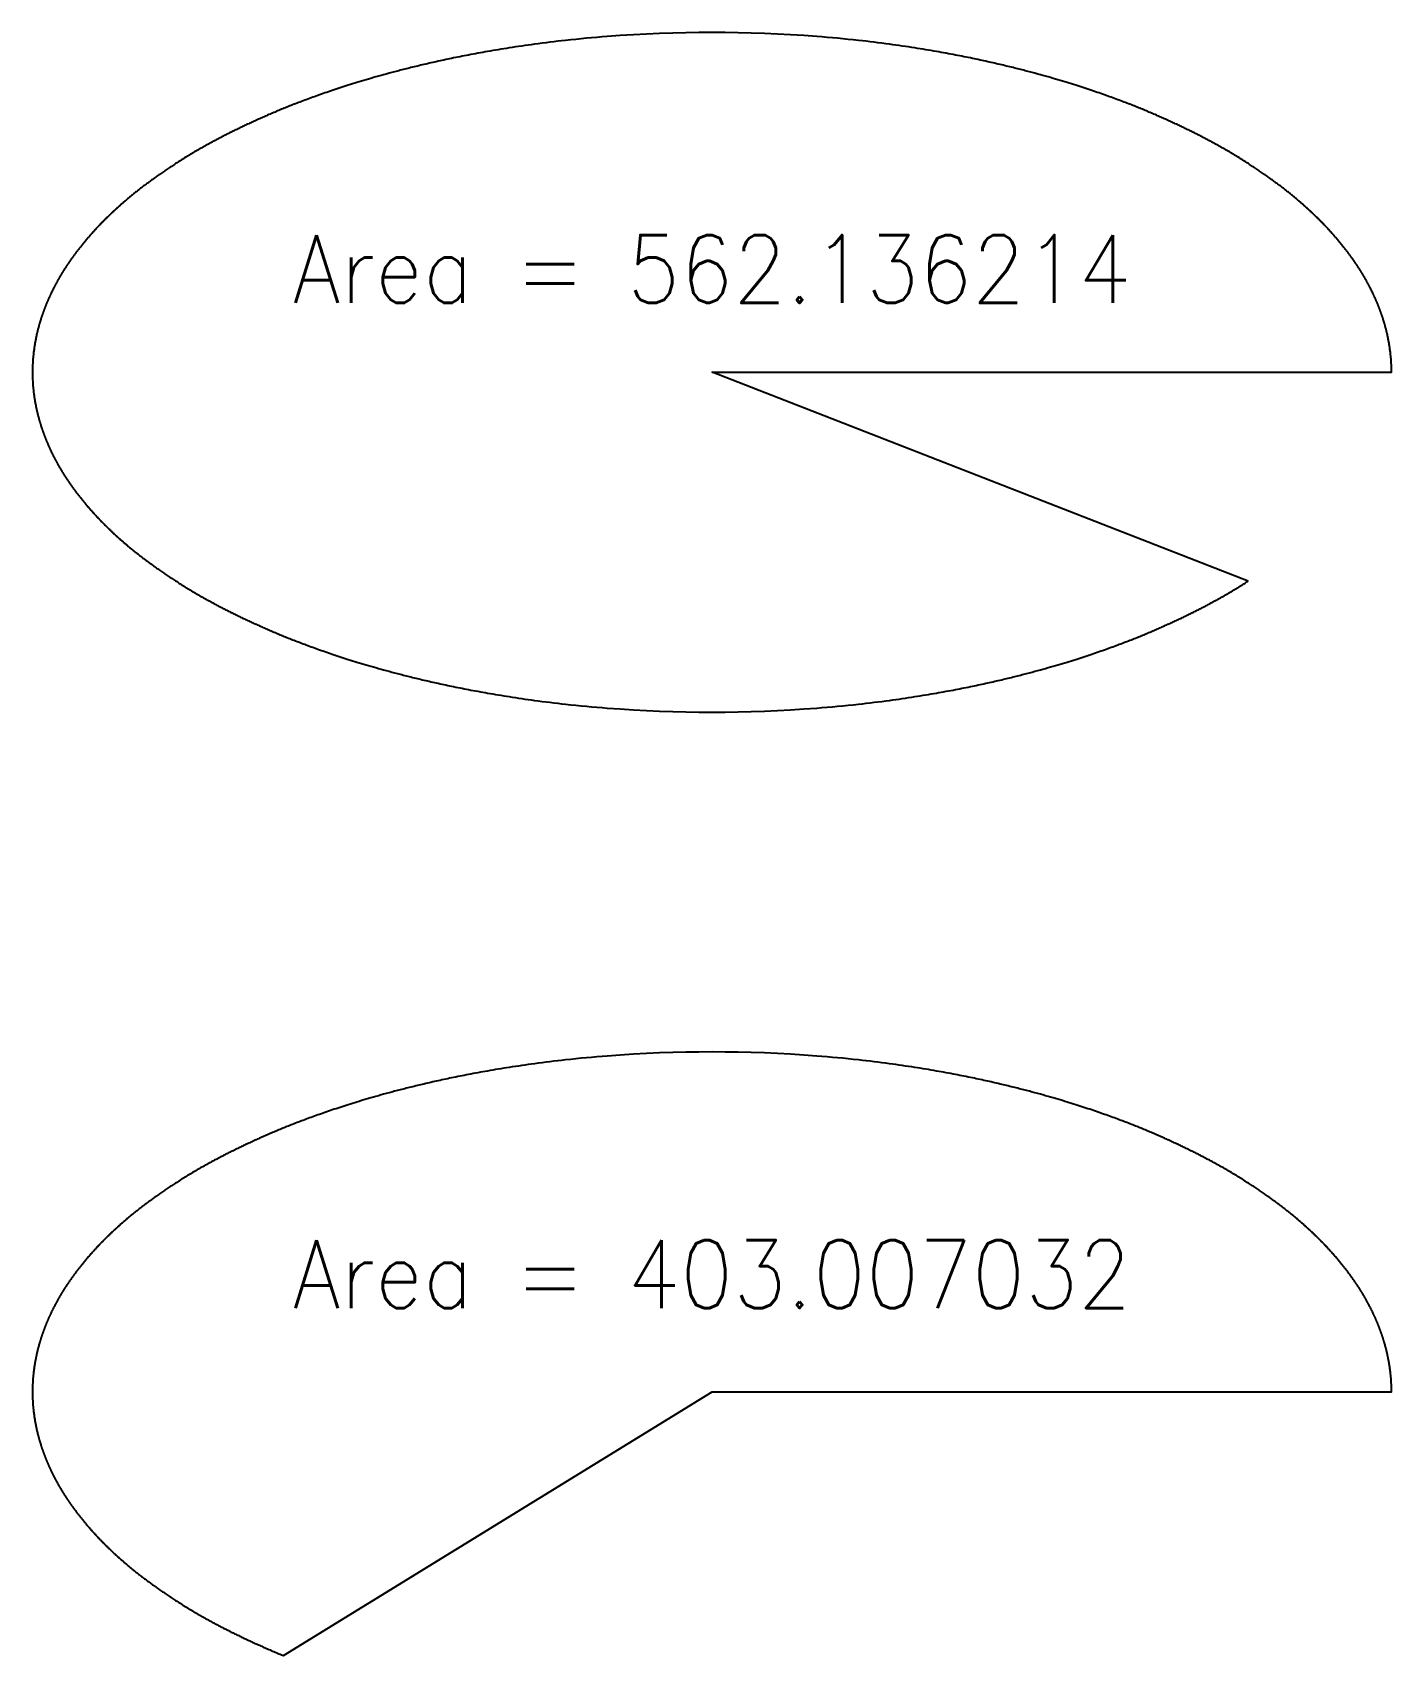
# Model space of a CAD drawing. Header units: millimetres. Extents: x 8 to 230, y -70 to 131.
# Drawn here: x 70 to 110, y 82.24 to 130 of the extents above; entities that cross this region are included whole.
import ezdxf

# ---------------------------------------------------------------- set-up
doc = ezdxf.new("R2010")
doc.units = ezdxf.units.MM
doc.layers.get('0').update_dxf_attribs({"lineweight": 25})
doc.layers.add('measurements', color=30, linetype='Continuous', lineweight=0, true_color=0xff7f00)
doc.styles.add('textstyle18', font='')
doc.styles.add('textstyle19', font='')
doc.styles.get('textstyle18').set_extended_font_data('standard')
doc.styles.get('textstyle19').set_extended_font_data('standard')

msp = doc.modelspace()

# ---------------------------------------------------------------- linework, layer by layer
at = {"flags": 128}
for points in [[(105.778, 113.854), (90, 120), (110, 120, 0.0138), (109.992, 120.276, 0.005742), (109.985, 120.391, 0.004414), (109.977, 120.479, 0.00373), (109.969, 120.554, 0.003294), (109.961, 120.621, 0.002985), (109.954, 120.681, 0.002752), (109.946, 120.737, 0.002568), (109.938, 120.789, 0.002418), (109.93, 120.838, 0.002292), (109.922, 120.884, 0.002186), (109.914, 120.929, 0.002094), (109.905, 120.971, 0.002013), (109.897, 121.013, 0.001942), (109.889, 121.052, 0.001878), (109.881, 121.091, 0.001821), (109.872, 121.128, 0.00177), (109.864, 121.165, 0.001723), (109.855, 121.201, 0.00168), (109.847, 121.235, 0.00164), (109.838, 121.269, 0.001604), (109.83, 121.303, 0.00157), (109.821, 121.335, 0.001539), (109.812, 121.367, 0.00151), (109.803, 121.399, 0.001483), (109.794, 121.43, 0.001457), (109.785, 121.461, 0.001433), (109.776, 121.491, 0.001411), (109.767, 121.521, 0.001389), (109.758, 121.55, 0.001369), (109.749, 121.579, 0.00135), (109.74, 121.608, 0.001332), (109.731, 121.636, 0.001315), (109.721, 121.664, 0.001299), (109.712, 121.692, 0.001284), (109.702, 121.719, 0.001269), (109.693, 121.746, 0.001255), (109.683, 121.773, 0.001242), (109.673, 121.8, 0.001229), (109.664, 121.826, 0.001216), (109.654, 121.853, 0.001205), (109.644, 121.879, 0.001194), (109.634, 121.905, 0.001183), (109.624, 121.93, 0.001173), (109.614, 121.956, 0.001163), (109.603, 121.981, 0.001153), (109.593, 122.007, 0.001144), (109.583, 122.032, 0.001135), (109.572, 122.057, 0.001127), (109.562, 122.081, 0.001119), (109.551, 122.106, 0.001111), (109.541, 122.131, 0.001103), (109.53, 122.155, 0.001096), (109.519, 122.18, 0.001089), (109.508, 122.204, 0.001082), (109.497, 122.228, 0.001076), (109.486, 122.252, 0.001069), (109.475, 122.276, 0.001063), (109.464, 122.3, 0.001057), (109.452, 122.324, 0.001052), (109.441, 122.348, 0.001046), (109.43, 122.371, 0.001041), (109.418, 122.395, 0.001036), (109.406, 122.418, 0.001031), (109.395, 122.442, 0.001026), (109.383, 122.465, 0.001022), (109.371, 122.489, 0.001017), (109.359, 122.512, 0.001013), (109.346, 122.535, 0.001009), (109.334, 122.559, 0.001005), (109.322, 122.582, 0.001001), (109.309, 122.605, 0.000997), (109.297, 122.628, 0.000994), (109.284, 122.651, 0.00099), (109.271, 122.674, 0.000987), (109.259, 122.698, 0.000984), (109.246, 122.721, 0.000981), (109.233, 122.744, 0.000978), (109.219, 122.767, 0.000975), (109.206, 122.79, 0.000972), (109.193, 122.813, 0.000969), (109.179, 122.836, 0.000967), (109.165, 122.859, 0.000964), (109.152, 122.882, 0.000962), (109.138, 122.905, 0.00096), (109.124, 122.928, 0.000957), (109.11, 122.951, 0.000955), (109.095, 122.974, 0.000953), (109.081, 122.997, 0.000951), (109.066, 123.02, 0.000949), (109.052, 123.043, 0.000948), (109.037, 123.066, 0.000946), (109.022, 123.089, 0.000944), (109.007, 123.112, 0.000943), (108.992, 123.135, 0.000942), (108.977, 123.158, 0.00094), (108.961, 123.181, 0.000939), (108.945, 123.204, 0.000938), (108.93, 123.228, 0.000937), (108.914, 123.251, 0.000935), (108.898, 123.274, 0.000934), (108.881, 123.297, 0.000934), (108.865, 123.321, 0.000933), (108.849, 123.344, 0.000932), (108.832, 123.368, 0.000931), (108.815, 123.391, 0.000931), (108.798, 123.414, 0.00093), (108.781, 123.438, 0.00093), (108.763, 123.462, 0.000929), (108.746, 123.485, 0.000929), (108.728, 123.509, 0.000928), (108.71, 123.533, 0.000928), (108.692, 123.557, 0.000928), (108.674, 123.581, 0.000928), (108.656, 123.605, 0.000928), (108.637, 123.629, 0.000928), (108.618, 123.653, 0.000928), (108.599, 123.677, 0.000928), (108.58, 123.701, 0.000928), (108.56, 123.725, 0.000929), (108.541, 123.75, 0.000929), (108.521, 123.774, 0.000929), (108.501, 123.799, 0.00093), (108.481, 123.823, 0.00093), (108.46, 123.848, 0.000931), (108.439, 123.873, 0.000932), (108.418, 123.898, 0.000932), (108.397, 123.923, 0.000933), (108.376, 123.948, 0.000934), (108.354, 123.973, 0.000935), (108.332, 123.998, 0.000936), (108.31, 124.023, 0.000937), (108.287, 124.049, 0.000938), (108.265, 124.074, 0.000939), (108.242, 124.1, 0.00094), (108.218, 124.126, 0.000942), (108.195, 124.152, 0.000943), (108.171, 124.178, 0.000945), (108.147, 124.204, 0.000946), (108.123, 124.23, 0.000948), (108.098, 124.256, 0.000949), (108.073, 124.283, 0.000951), (108.048, 124.309, 0.000953), (108.022, 124.336, 0.000955), (107.996, 124.363, 0.000957), (107.97, 124.39, 0.000959), (107.943, 124.417, 0.000961), (107.916, 124.444, 0.000963), (107.889, 124.472, 0.000965), (107.861, 124.499, 0.000968), (107.833, 124.527, 0.00097), (107.805, 124.555, 0.000972), (107.776, 124.583, 0.000975), (107.747, 124.611, 0.000978), (107.717, 124.64, 0.00098), (107.687, 124.668, 0.000983), (107.657, 124.697, 0.000986), (107.626, 124.726, 0.000989), (107.595, 124.755, 0.000992), (107.563, 124.784, 0.000995), (107.531, 124.813, 0.000999), (107.498, 124.843, 0.001002), (107.465, 124.873, 0.001005), (107.431, 124.903, 0.001009), (107.397, 124.933, 0.001013), (107.362, 124.963, 0.001017), (107.327, 124.994, 0.00102), (107.292, 125.025, 0.001024), (107.255, 125.056, 0.001029), (107.219, 125.087, 0.001033), (107.181, 125.119, 0.001037), (107.143, 125.151, 0.001042), (107.105, 125.183, 0.001046), (107.065, 125.215, 0.001051), (107.025, 125.247, 0.001056), (106.985, 125.28, 0.001061), (106.944, 125.313, 0.001066), (106.902, 125.346, 0.001071), (106.859, 125.38, 0.001077), (106.816, 125.414, 0.001082), (106.772, 125.448, 0.001088), (106.727, 125.482, 0.001094), (106.681, 125.517, 0.0011), (106.635, 125.552, 0.001106), (106.587, 125.587, 0.001113), (106.539, 125.623, 0.001119), (106.49, 125.659, 0.001126), (106.44, 125.695, 0.001133), (106.389, 125.732, 0.00114), (106.337, 125.769, 0.001148), (106.284, 125.806, 0.001155), (106.23, 125.844, 0.001163), (106.175, 125.882, 0.001171), (106.118, 125.92, 0.001179), (106.061, 125.959, 0.001188), (106.002, 125.998, 0.001197), (105.943, 126.038, 0.001206), (105.882, 126.078, 0.001215), (105.819, 126.119, 0.001225), (105.755, 126.16, 0.001235), (105.69, 126.201, 0.001245), (105.624, 126.243, 0.001256), (105.555, 126.285, 0.001267), (105.486, 126.328, 0.001279), (105.414, 126.372, 0.00129), (105.341, 126.416, 0.001303), (105.266, 126.46, 0.001315), (105.19, 126.505, 0.001328), (105.111, 126.551, 0.001342), (105.031, 126.597, 0.001356), (104.948, 126.644, 0.001371), (104.863, 126.691, 0.001386), (104.776, 126.739, 0.001401), (104.687, 126.788, 0.001418), (104.595, 126.837, 0.001435), (104.501, 126.887, 0.001452), (104.403, 126.938, 0.001471), (104.304, 126.989, 0.00149), (104.201, 127.042, 0.00151), (104.095, 127.095, 0.001531), (103.985, 127.149, 0.001553), (103.873, 127.203, 0.001576), (103.757, 127.259, 0.0016), (103.636, 127.315, 0.001625), (103.512, 127.373, 0.001652), (103.384, 127.431, 0.00168), (103.251, 127.49, 0.001709), (103.114, 127.55, 0.00174), (102.971, 127.612, 0.001773), (102.823, 127.674, 0.001808), (102.669, 127.738, 0.001845), (102.509, 127.803, 0.001884), (102.343, 127.869, 0.001926), (102.169, 127.936, 0.00197), (101.988, 128.004, 0.002018), (101.799, 128.074, 0.002069), (101.601, 128.146, 0.002125), (101.394, 128.219, 0.002185), (101.176, 128.293, 0.00225), (100.947, 128.369, 0.002321), (100.706, 128.447, 0.002399), (100.451, 128.526, 0.002486), (100.18, 128.608, 0.002581), (99.894, 128.691, 0.002688), (99.588, 128.776, 0.002809), (99.261, 128.863, 0.002947), (98.909, 128.953, 0.003106), (98.53, 129.045, 0.003292), (98.118, 129.139, 0.003515), (97.666, 129.236, 0.003787), (97.167, 129.336, 0.004131), (96.608, 129.438, 0.004584), (95.971, 129.544, 0.00522), (95.226, 129.653, 0.006213), (94.313, 129.765, 0.008125), (93.083, 129.88, 0.038771), (86.917, 129.88, 0.008125), (85.687, 129.765, 0.006213), (84.774, 129.653, 0.00522), (84.029, 129.544, 0.004584), (83.392, 129.438, 0.004131), (82.833, 129.336, 0.003787), (82.334, 129.236, 0.003515), (81.882, 129.139, 0.003292), (81.47, 129.045, 0.003106), (81.091, 128.953, 0.002947), (80.739, 128.863, 0.002809), (80.412, 128.776, 0.002688), (80.106, 128.691, 0.002581), (79.82, 128.608, 0.002486), (79.549, 128.526, 0.002399), (79.294, 128.447, 0.002321), (79.053, 128.369, 0.00225), (78.824, 128.293, 0.002185), (78.606, 128.219, 0.002125), (78.399, 128.146, 0.002069), (78.201, 128.074, 0.002018), (78.012, 128.004, 0.00197), (77.831, 127.936, 0.001926), (77.657, 127.869, 0.001884), (77.491, 127.803, 0.001845), (77.331, 127.738, 0.001808), (77.177, 127.674, 0.001773), (77.029, 127.612, 0.00174), (76.886, 127.55, 0.001709), (76.749, 127.49, 0.00168), (76.616, 127.431, 0.001652), (76.488, 127.373, 0.001625), (76.364, 127.315, 0.0016), (76.243, 127.259, 0.001576), (76.127, 127.203, 0.001553), (76.015, 127.149, 0.001531), (75.905, 127.095, 0.00151), (75.799, 127.042, 0.00149), (75.696, 126.989, 0.001471), (75.597, 126.938, 0.001452), (75.499, 126.887, 0.001435), (75.405, 126.837, 0.001418), (75.313, 126.788, 0.001401), (75.224, 126.739, 0.001386), (75.137, 126.691, 0.001371), (75.052, 126.644, 0.001356), (74.969, 126.597, 0.001342), (74.889, 126.551, 0.001328), (74.81, 126.505, 0.001315), (74.734, 126.46, 0.001303), (74.659, 126.416, 0.00129), (74.586, 126.372, 0.001279), (74.514, 126.328, 0.001267), (74.445, 126.285, 0.001256), (74.376, 126.243, 0.001245), (74.31, 126.201, 0.001235), (74.245, 126.16, 0.001225), (74.181, 126.119, 0.001215), (74.118, 126.078, 0.001206), (74.057, 126.038, 0.001197), (73.998, 125.998, 0.001188), (73.939, 125.959, 0.001179), (73.882, 125.92, 0.001171), (73.825, 125.882, 0.001163), (73.77, 125.844, 0.001155), (73.716, 125.806, 0.001148), (73.663, 125.769, 0.00114), (73.611, 125.732, 0.001133), (73.56, 125.695, 0.001126), (73.51, 125.659, 0.001119), (73.461, 125.623, 0.001113), (73.413, 125.587, 0.001106), (73.365, 125.552, 0.0011), (73.319, 125.517, 0.001094), (73.273, 125.482, 0.001088), (73.228, 125.448, 0.001082), (73.184, 125.414, 0.001077), (73.141, 125.38, 0.001071), (73.098, 125.346, 0.001066), (73.056, 125.313, 0.001061), (73.015, 125.28, 0.001056), (72.975, 125.247, 0.001051), (72.935, 125.215, 0.001046), (72.895, 125.183, 0.001042), (72.857, 125.151, 0.001037), (72.819, 125.119, 0.001033), (72.781, 125.087, 0.001029), (72.745, 125.056, 0.001024), (72.708, 125.025, 0.00102), (72.673, 124.994, 0.001017), (72.638, 124.963, 0.001013), (72.603, 124.933, 0.001009), (72.569, 124.903, 0.001005), (72.535, 124.873, 0.001002), (72.502, 124.843, 0.000999), (72.469, 124.813, 0.000995), (72.437, 124.784, 0.000992), (72.405, 124.755, 0.000989), (72.374, 124.726, 0.000986), (72.343, 124.697, 0.000983), (72.313, 124.668, 0.00098), (72.283, 124.64, 0.000978), (72.253, 124.611, 0.000975), (72.224, 124.583, 0.000972), (72.195, 124.555, 0.00097), (72.167, 124.527, 0.000968), (72.139, 124.499, 0.000965), (72.111, 124.472, 0.000963), (72.084, 124.444, 0.000961), (72.057, 124.417, 0.000959), (72.03, 124.39, 0.000957), (72.004, 124.363, 0.000955), (71.978, 124.336, 0.000953), (71.952, 124.309, 0.000951), (71.927, 124.283, 0.000949), (71.902, 124.256, 0.000948), (71.877, 124.23, 0.000946), (71.853, 124.204, 0.000945), (71.829, 124.178, 0.000943), (71.805, 124.152, 0.000942), (71.782, 124.126, 0.00094), (71.758, 124.1, 0.000939), (71.735, 124.074, 0.000938), (71.713, 124.049, 0.000937), (71.69, 124.023, 0.000936), (71.668, 123.998, 0.000935), (71.646, 123.973, 0.000934), (71.624, 123.948, 0.000933), (71.603, 123.923, 0.000932), (71.582, 123.898, 0.000932), (71.561, 123.873, 0.000931), (71.54, 123.848, 0.00093), (71.519, 123.823, 0.00093), (71.499, 123.799, 0.000929), (71.479, 123.774, 0.000929), (71.459, 123.75, 0.000929), (71.44, 123.725, 0.000928), (71.42, 123.701, 0.000928), (71.401, 123.677, 0.000928), (71.382, 123.653, 0.000928), (71.363, 123.629, 0.000928), (71.344, 123.605, 0.000928), (71.326, 123.581, 0.000928), (71.308, 123.557, 0.000928), (71.29, 123.533, 0.000928), (71.272, 123.509, 0.000929), (71.254, 123.485, 0.000929), (71.237, 123.462, 0.00093), (71.219, 123.438, 0.00093), (71.202, 123.414, 0.000931), (71.185, 123.391, 0.000931), (71.168, 123.368, 0.000932), (71.151, 123.344, 0.000933), (71.135, 123.321, 0.000934), (71.119, 123.297, 0.000934), (71.102, 123.274, 0.000935), (71.086, 123.251, 0.000937), (71.07, 123.228, 0.000938), (71.055, 123.204, 0.000939), (71.039, 123.181, 0.00094), (71.023, 123.158, 0.000942), (71.008, 123.135, 0.000943), (70.993, 123.112, 0.000944), (70.978, 123.089, 0.000946), (70.963, 123.066, 0.000948), (70.948, 123.043, 0.000949), (70.934, 123.02, 0.000951), (70.919, 122.997, 0.000953), (70.905, 122.974, 0.000955), (70.89, 122.951, 0.000957), (70.876, 122.928, 0.00096), (70.862, 122.905, 0.000962), (70.848, 122.882, 0.000964), (70.835, 122.859, 0.000967), (70.821, 122.836, 0.000969), (70.807, 122.813, 0.000972), (70.794, 122.79, 0.000975), (70.781, 122.767, 0.000978), (70.767, 122.744, 0.000981), (70.754, 122.721, 0.000984), (70.741, 122.698, 0.000987), (70.729, 122.674, 0.00099), (70.716, 122.651, 0.000994), (70.703, 122.628, 0.000997), (70.691, 122.605, 0.001001), (70.678, 122.582, 0.001005), (70.666, 122.559, 0.001009), (70.654, 122.535, 0.001013), (70.641, 122.512, 0.001017), (70.629, 122.489, 0.001022), (70.617, 122.465, 0.001026), (70.605, 122.442, 0.001031), (70.594, 122.418, 0.001036), (70.582, 122.395, 0.001041), (70.57, 122.371, 0.001046), (70.559, 122.348, 0.001052), (70.548, 122.324, 0.001057), (70.536, 122.3, 0.001063), (70.525, 122.276, 0.001069), (70.514, 122.252, 0.001076), (70.503, 122.228, 0.001082), (70.492, 122.204, 0.001089), (70.481, 122.18, 0.001096), (70.47, 122.155, 0.001103), (70.459, 122.131, 0.001111), (70.449, 122.106, 0.001119), (70.438, 122.081, 0.001127), (70.428, 122.057, 0.001135), (70.417, 122.032, 0.001144), (70.407, 122.007, 0.001153), (70.397, 121.981, 0.001163), (70.386, 121.956, 0.001173), (70.376, 121.93, 0.001183), (70.366, 121.905, 0.001194), (70.356, 121.879, 0.001205), (70.346, 121.853, 0.001216), (70.336, 121.826, 0.001229), (70.327, 121.8, 0.001242), (70.317, 121.773, 0.001255), (70.307, 121.746, 0.001269), (70.298, 121.719, 0.001284), (70.288, 121.692, 0.001299), (70.279, 121.664, 0.001315), (70.269, 121.636, 0.001332), (70.26, 121.608, 0.00135), (70.251, 121.579, 0.001369), (70.242, 121.55, 0.001389), (70.233, 121.521, 0.001411), (70.224, 121.491, 0.001433), (70.215, 121.461, 0.001457), (70.206, 121.43, 0.001483), (70.197, 121.399, 0.00151), (70.188, 121.367, 0.001539), (70.179, 121.335, 0.00157), (70.17, 121.303, 0.001604), (70.162, 121.269, 0.00164), (70.153, 121.235, 0.00168), (70.145, 121.201, 0.001723), (70.136, 121.165, 0.00177), (70.128, 121.128, 0.001821), (70.119, 121.091, 0.001878), (70.111, 121.052, 0.001942), (70.103, 121.013, 0.002013), (70.095, 120.971, 0.002094), (70.086, 120.929, 0.002186), (70.078, 120.884, 0.002292), (70.07, 120.838, 0.002418), (70.062, 120.789, 0.002568), (70.054, 120.737, 0.002752), (70.046, 120.681, 0.002985), (70.039, 120.621, 0.003294), (70.031, 120.554, 0.00373), (70.023, 120.479, 0.004414), (70.015, 120.391, 0.005742), (70.008, 120.276, 0.027605), (70.008, 119.724, 0.005742), (70.015, 119.609, 0.004414), (70.023, 119.521, 0.00373), (70.031, 119.446, 0.003294), (70.039, 119.379, 0.002985), (70.046, 119.319, 0.002752), (70.054, 119.263, 0.002568), (70.062, 119.211, 0.002418), (70.07, 119.162, 0.002292), (70.078, 119.116, 0.002186), (70.086, 119.071, 0.002094), (70.095, 119.029, 0.002013), (70.103, 118.987, 0.001942), (70.111, 118.948, 0.001878), (70.119, 118.909, 0.001821), (70.128, 118.872, 0.00177), (70.136, 118.835, 0.001723), (70.145, 118.799, 0.00168), (70.153, 118.765, 0.00164), (70.162, 118.731, 0.001604), (70.17, 118.697, 0.00157), (70.179, 118.665, 0.001539), (70.188, 118.633, 0.00151), (70.197, 118.601, 0.001483), (70.206, 118.57, 0.001457), (70.215, 118.539, 0.001433), (70.224, 118.509, 0.001411), (70.233, 118.479, 0.001389), (70.242, 118.45, 0.001369), (70.251, 118.421, 0.00135), (70.26, 118.392, 0.001332), (70.269, 118.364, 0.001315), (70.279, 118.336, 0.001299), (70.288, 118.308, 0.001284), (70.298, 118.281, 0.001269), (70.307, 118.254, 0.001255), (70.317, 118.227, 0.001242), (70.327, 118.2, 0.001229), (70.336, 118.174, 0.001216), (70.346, 118.147, 0.001205), (70.356, 118.121, 0.001194), (70.366, 118.095, 0.001183), (70.376, 118.07, 0.001173), (70.386, 118.044, 0.001163), (70.397, 118.019, 0.001153), (70.407, 117.993, 0.001144), (70.417, 117.968, 0.001135), (70.428, 117.943, 0.001127), (70.438, 117.919, 0.001119), (70.449, 117.894, 0.001111), (70.459, 117.869, 0.001103), (70.47, 117.845, 0.001096), (70.481, 117.82, 0.001089), (70.492, 117.796, 0.001082), (70.503, 117.772, 0.001076), (70.514, 117.748, 0.001069), (70.525, 117.724, 0.001063), (70.536, 117.7, 0.001057), (70.548, 117.676, 0.001052), (70.559, 117.652, 0.001046), (70.57, 117.629, 0.001041), (70.582, 117.605, 0.001036), (70.594, 117.582, 0.001031), (70.605, 117.558, 0.001026), (70.617, 117.535, 0.001022), (70.629, 117.511, 0.001017), (70.641, 117.488, 0.001013), (70.654, 117.465, 0.001009), (70.666, 117.441, 0.001005), (70.678, 117.418, 0.001001), (70.691, 117.395, 0.000997), (70.703, 117.372, 0.000994), (70.716, 117.349, 0.00099), (70.729, 117.326, 0.000987), (70.741, 117.302, 0.000984), (70.754, 117.279, 0.000981), (70.767, 117.256, 0.000978), (70.781, 117.233, 0.000975), (70.794, 117.21, 0.000972), (70.807, 117.187, 0.000969), (70.821, 117.164, 0.000967), (70.835, 117.141, 0.000964), (70.848, 117.118, 0.000962), (70.862, 117.095, 0.00096), (70.876, 117.072, 0.000957), (70.89, 117.049, 0.000955), (70.905, 117.026, 0.000953), (70.919, 117.003, 0.000951), (70.934, 116.98, 0.000949), (70.948, 116.957, 0.000948), (70.963, 116.934, 0.000946), (70.978, 116.911, 0.000944), (70.993, 116.888, 0.000943), (71.008, 116.865, 0.000942), (71.023, 116.842, 0.00094), (71.039, 116.819, 0.000939), (71.055, 116.796, 0.000938), (71.07, 116.772, 0.000937), (71.086, 116.749, 0.000935), (71.102, 116.726, 0.000934), (71.119, 116.703, 0.000934), (71.135, 116.679, 0.000933), (71.151, 116.656, 0.000932), (71.168, 116.632, 0.000931), (71.185, 116.609, 0.000931), (71.202, 116.586, 0.00093), (71.219, 116.562, 0.00093), (71.237, 116.538, 0.000929), (71.254, 116.515, 0.000929), (71.272, 116.491, 0.000928), (71.29, 116.467, 0.000928), (71.308, 116.443, 0.000928), (71.326, 116.419, 0.000928), (71.344, 116.395, 0.000928), (71.363, 116.371, 0.000928), (71.382, 116.347, 0.000928), (71.401, 116.323, 0.000928), (71.42, 116.299, 0.000928), (71.44, 116.275, 0.000929), (71.459, 116.25, 0.000929), (71.479, 116.226, 0.000929), (71.499, 116.201, 0.00093), (71.519, 116.177, 0.00093), (71.54, 116.152, 0.000931), (71.561, 116.127, 0.000932), (71.582, 116.102, 0.000932), (71.603, 116.077, 0.000933), (71.624, 116.052, 0.000934), (71.646, 116.027, 0.000935), (71.668, 116.002, 0.000936), (71.69, 115.977, 0.000937), (71.713, 115.951, 0.000938), (71.735, 115.926, 0.000939), (71.758, 115.9, 0.00094), (71.782, 115.874, 0.000942), (71.805, 115.848, 0.000943), (71.829, 115.822, 0.000945), (71.853, 115.796, 0.000946), (71.877, 115.77, 0.000948), (71.902, 115.744, 0.000949), (71.927, 115.717, 0.000951), (71.952, 115.691, 0.000953), (71.978, 115.664, 0.000955), (72.004, 115.637, 0.000957), (72.03, 115.61, 0.000959), (72.057, 115.583, 0.000961), (72.084, 115.556, 0.000963), (72.111, 115.528, 0.000965), (72.139, 115.501, 0.000968), (72.167, 115.473, 0.00097), (72.195, 115.445, 0.000972), (72.224, 115.417, 0.000975), (72.253, 115.389, 0.000978), (72.283, 115.36, 0.00098), (72.313, 115.332, 0.000983), (72.343, 115.303, 0.000986), (72.374, 115.274, 0.000989), (72.405, 115.245, 0.000992), (72.437, 115.216, 0.000995), (72.469, 115.187, 0.000999), (72.502, 115.157, 0.001002), (72.535, 115.127, 0.001005), (72.569, 115.097, 0.001009), (72.603, 115.067, 0.001013), (72.638, 115.037, 0.001017), (72.673, 115.006, 0.00102), (72.708, 114.975, 0.001024), (72.745, 114.944, 0.001029), (72.781, 114.913, 0.001033), (72.819, 114.881, 0.001037), (72.857, 114.849, 0.001042), (72.895, 114.817, 0.001046), (72.935, 114.785, 0.001051), (72.975, 114.753, 0.001056), (73.015, 114.72, 0.001061), (73.056, 114.687, 0.001066), (73.098, 114.654, 0.001071), (73.141, 114.62, 0.001077), (73.184, 114.586, 0.001082), (73.228, 114.552, 0.001088), (73.273, 114.518, 0.001094), (73.319, 114.483, 0.0011), (73.365, 114.448, 0.001106), (73.413, 114.413, 0.001113), (73.461, 114.377, 0.001119), (73.51, 114.341, 0.001126), (73.56, 114.305, 0.001133), (73.611, 114.268, 0.00114), (73.663, 114.231, 0.001148), (73.716, 114.194, 0.001155), (73.77, 114.156, 0.001163), (73.825, 114.118, 0.001171), (73.882, 114.08, 0.001179), (73.939, 114.041, 0.001188), (73.998, 114.002, 0.001197), (74.057, 113.962, 0.001206), (74.118, 113.922, 0.001215), (74.181, 113.881, 0.001225), (74.245, 113.84, 0.001235), (74.31, 113.799, 0.001245), (74.376, 113.757, 0.001256), (74.445, 113.715, 0.001267), (74.514, 113.672, 0.001279), (74.586, 113.628, 0.00129), (74.659, 113.584, 0.001303), (74.734, 113.54, 0.001315), (74.81, 113.495, 0.001328), (74.889, 113.449, 0.001342), (74.969, 113.403, 0.001356), (75.052, 113.356, 0.001371), (75.137, 113.309, 0.001386), (75.224, 113.261, 0.001401), (75.313, 113.212, 0.001418), (75.405, 113.163, 0.001435), (75.499, 113.113, 0.001452), (75.597, 113.062, 0.001471), (75.696, 113.011, 0.00149), (75.799, 112.958, 0.00151), (75.905, 112.905, 0.001531), (76.015, 112.851, 0.001553), (76.127, 112.797, 0.001576), (76.243, 112.741, 0.0016), (76.364, 112.685, 0.001625), (76.488, 112.627, 0.001652), (76.616, 112.569, 0.00168), (76.749, 112.51, 0.001709), (76.886, 112.45, 0.00174), (77.029, 112.388, 0.001773), (77.177, 112.326, 0.001808), (77.331, 112.262, 0.001845), (77.491, 112.197, 0.001884), (77.657, 112.131, 0.001926), (77.831, 112.064, 0.00197), (78.012, 111.996, 0.002018), (78.201, 111.926, 0.002069), (78.399, 111.854, 0.002125), (78.606, 111.781, 0.002185), (78.824, 111.707, 0.00225), (79.053, 111.631, 0.002321), (79.294, 111.553, 0.002399), (79.549, 111.474, 0.002486), (79.82, 111.392, 0.002581), (80.106, 111.309, 0.002688), (80.412, 111.224, 0.002809), (80.739, 111.137, 0.002947), (81.091, 111.047, 0.003106), (81.47, 110.955, 0.003292), (81.882, 110.861, 0.003515), (82.334, 110.764, 0.003787), (82.833, 110.664, 0.004131), (83.392, 110.562, 0.004584), (84.029, 110.456, 0.00522), (84.774, 110.347, 0.006213), (85.687, 110.235, 0.008125), (86.917, 110.12, 0.038771), (93.083, 110.12, 0.008125), (94.313, 110.235, 0.006213), (95.226, 110.347, 0.00522), (95.971, 110.456, 0.004584), (96.608, 110.562, 0.004131), (97.167, 110.664, 0.003787), (97.666, 110.764, 0.003515), (98.118, 110.861, 0.003292), (98.53, 110.955, 0.003106), (98.909, 111.047, 0.002947), (99.261, 111.137, 0.002809), (99.588, 111.224, 0.002688), (99.894, 111.309, 0.002581), (100.18, 111.392, 0.002486), (100.451, 111.474, 0.002399), (100.706, 111.553, 0.002321), (100.947, 111.631, 0.00225), (101.176, 111.707, 0.002185), (101.394, 111.781, 0.002125), (101.601, 111.854, 0.002069), (101.799, 111.926, 0.002018), (101.988, 111.996, 0.00197), (102.169, 112.064, 0.001926), (102.343, 112.131, 0.001884), (102.509, 112.197, 0.001845), (102.669, 112.262, 0.001808), (102.823, 112.326, 0.001773), (102.971, 112.388, 0.00174), (103.114, 112.45, 0.001709), (103.251, 112.51, 0.00168), (103.384, 112.569, 0.001652), (103.512, 112.627, 0.001625), (103.636, 112.685, 0.0016), (103.757, 112.741, 0.001576), (103.873, 112.797, 0.001553), (103.985, 112.851, 0.001531), (104.095, 112.905, 0.00151), (104.201, 112.958, 0.00149), (104.304, 113.011, 0.001471), (104.403, 113.062, 0.001452), (104.501, 113.113, 0.001435), (104.595, 113.163, 0.001418), (104.687, 113.212, 0.001401), (104.776, 113.261, 0.001386), (104.863, 113.309, 0.001371), (104.948, 113.356, 0.001356), (105.031, 113.403, 0.001342), (105.111, 113.449, 0.001328), (105.19, 113.495, 0.001315), (105.266, 113.54, 0.001303), (105.341, 113.584, 0.00129), (105.414, 113.628, 0.001279), (105.486, 113.672, 0.001267), (105.555, 113.715, 0.001256), (105.624, 113.757, 0.001245), (105.69, 113.799, 0.001235), (105.755, 113.84, 0.000424)], [(77.388, 82.239), (90, 90), (110, 90, 0.0138), (109.992, 90.276, 0.005742), (109.985, 90.391, 0.004414), (109.977, 90.479, 0.00373), (109.969, 90.554, 0.003294), (109.961, 90.621, 0.002985), (109.954, 90.681, 0.002752), (109.946, 90.737, 0.002568), (109.938, 90.789, 0.002418), (109.93, 90.838, 0.002292), (109.922, 90.884, 0.002186), (109.914, 90.929, 0.002094), (109.905, 90.971, 0.002013), (109.897, 91.013, 0.001942), (109.889, 91.052, 0.001878), (109.881, 91.091, 0.001821), (109.872, 91.128, 0.00177), (109.864, 91.165, 0.001723), (109.855, 91.201, 0.00168), (109.847, 91.235, 0.00164), (109.838, 91.269, 0.001604), (109.83, 91.303, 0.00157), (109.821, 91.335, 0.001539), (109.812, 91.367, 0.00151), (109.803, 91.399, 0.001483), (109.794, 91.43, 0.001457), (109.785, 91.461, 0.001433), (109.776, 91.491, 0.001411), (109.767, 91.521, 0.001389), (109.758, 91.55, 0.001369), (109.749, 91.579, 0.00135), (109.74, 91.608, 0.001332), (109.731, 91.636, 0.001315), (109.721, 91.664, 0.001299), (109.712, 91.692, 0.001284), (109.702, 91.719, 0.001269), (109.693, 91.746, 0.001255), (109.683, 91.773, 0.001242), (109.673, 91.8, 0.001229), (109.664, 91.826, 0.001216), (109.654, 91.853, 0.001205), (109.644, 91.879, 0.001194), (109.634, 91.905, 0.001183), (109.624, 91.93, 0.001173), (109.614, 91.956, 0.001163), (109.603, 91.981, 0.001153), (109.593, 92.007, 0.001144), (109.583, 92.032, 0.001135), (109.572, 92.057, 0.001127), (109.562, 92.081, 0.001119), (109.551, 92.106, 0.001111), (109.541, 92.131, 0.001103), (109.53, 92.155, 0.001096), (109.519, 92.18, 0.001089), (109.508, 92.204, 0.001082), (109.497, 92.228, 0.001076), (109.486, 92.252, 0.001069), (109.475, 92.276, 0.001063), (109.464, 92.3, 0.001057), (109.452, 92.324, 0.001052), (109.441, 92.348, 0.001046), (109.43, 92.371, 0.001041), (109.418, 92.395, 0.001036), (109.406, 92.418, 0.001031), (109.395, 92.442, 0.001026), (109.383, 92.465, 0.001022), (109.371, 92.489, 0.001017), (109.359, 92.512, 0.001013), (109.346, 92.535, 0.001009), (109.334, 92.559, 0.001005), (109.322, 92.582, 0.001001), (109.309, 92.605, 0.000997), (109.297, 92.628, 0.000994), (109.284, 92.651, 0.00099), (109.271, 92.674, 0.000987), (109.259, 92.698, 0.000984), (109.246, 92.721, 0.000981), (109.233, 92.744, 0.000978), (109.219, 92.767, 0.000975), (109.206, 92.79, 0.000972), (109.193, 92.813, 0.000969), (109.179, 92.836, 0.000967), (109.165, 92.859, 0.000964), (109.152, 92.882, 0.000962), (109.138, 92.905, 0.00096), (109.124, 92.928, 0.000957), (109.11, 92.951, 0.000955), (109.095, 92.974, 0.000953), (109.081, 92.997, 0.000951), (109.066, 93.02, 0.000949), (109.052, 93.043, 0.000948), (109.037, 93.066, 0.000946), (109.022, 93.089, 0.000944), (109.007, 93.112, 0.000943), (108.992, 93.135, 0.000942), (108.977, 93.158, 0.00094), (108.961, 93.181, 0.000939), (108.945, 93.204, 0.000938), (108.93, 93.228, 0.000937), (108.914, 93.251, 0.000935), (108.898, 93.274, 0.000934), (108.881, 93.297, 0.000934), (108.865, 93.321, 0.000933), (108.849, 93.344, 0.000932), (108.832, 93.368, 0.000931), (108.815, 93.391, 0.000931), (108.798, 93.414, 0.00093), (108.781, 93.438, 0.00093), (108.763, 93.462, 0.000929), (108.746, 93.485, 0.000929), (108.728, 93.509, 0.000928), (108.71, 93.533, 0.000928), (108.692, 93.557, 0.000928), (108.674, 93.581, 0.000928), (108.656, 93.605, 0.000928), (108.637, 93.629, 0.000928), (108.618, 93.653, 0.000928), (108.599, 93.677, 0.000928), (108.58, 93.701, 0.000928), (108.56, 93.725, 0.000929), (108.541, 93.75, 0.000929), (108.521, 93.774, 0.000929), (108.501, 93.799, 0.00093), (108.481, 93.823, 0.00093), (108.46, 93.848, 0.000931), (108.439, 93.873, 0.000932), (108.418, 93.898, 0.000932), (108.397, 93.923, 0.000933), (108.376, 93.948, 0.000934), (108.354, 93.973, 0.000935), (108.332, 93.998, 0.000936), (108.31, 94.023, 0.000937), (108.287, 94.049, 0.000938), (108.265, 94.074, 0.000939), (108.242, 94.1, 0.00094), (108.218, 94.126, 0.000942), (108.195, 94.152, 0.000943), (108.171, 94.178, 0.000945), (108.147, 94.204, 0.000946), (108.123, 94.23, 0.000948), (108.098, 94.256, 0.000949), (108.073, 94.283, 0.000951), (108.048, 94.309, 0.000953), (108.022, 94.336, 0.000955), (107.996, 94.363, 0.000957), (107.97, 94.39, 0.000959), (107.943, 94.417, 0.000961), (107.916, 94.444, 0.000963), (107.889, 94.472, 0.000965), (107.861, 94.499, 0.000968), (107.833, 94.527, 0.00097), (107.805, 94.555, 0.000972), (107.776, 94.583, 0.000975), (107.747, 94.611, 0.000978), (107.717, 94.64, 0.00098), (107.687, 94.668, 0.000983), (107.657, 94.697, 0.000986), (107.626, 94.726, 0.000989), (107.595, 94.755, 0.000992), (107.563, 94.784, 0.000995), (107.531, 94.813, 0.000999), (107.498, 94.843, 0.001002), (107.465, 94.873, 0.001005), (107.431, 94.903, 0.001009), (107.397, 94.933, 0.001013), (107.362, 94.963, 0.001017), (107.327, 94.994, 0.00102), (107.292, 95.025, 0.001024), (107.255, 95.056, 0.001029), (107.219, 95.087, 0.001033), (107.181, 95.119, 0.001037), (107.143, 95.151, 0.001042), (107.105, 95.183, 0.001046), (107.065, 95.215, 0.001051), (107.025, 95.247, 0.001056), (106.985, 95.28, 0.001061), (106.944, 95.313, 0.001066), (106.902, 95.346, 0.001071), (106.859, 95.38, 0.001077), (106.816, 95.414, 0.001082), (106.772, 95.448, 0.001088), (106.727, 95.482, 0.001094), (106.681, 95.517, 0.0011), (106.635, 95.552, 0.001106), (106.587, 95.587, 0.001113), (106.539, 95.623, 0.001119), (106.49, 95.659, 0.001126), (106.44, 95.695, 0.001133), (106.389, 95.732, 0.00114), (106.337, 95.769, 0.001148), (106.284, 95.806, 0.001155), (106.23, 95.844, 0.001163), (106.175, 95.882, 0.001171), (106.118, 95.92, 0.001179), (106.061, 95.959, 0.001188), (106.002, 95.998, 0.001197), (105.943, 96.038, 0.001206), (105.882, 96.078, 0.001215), (105.819, 96.119, 0.001225), (105.755, 96.16, 0.001235), (105.69, 96.201, 0.001245), (105.624, 96.243, 0.001256), (105.555, 96.285, 0.001267), (105.486, 96.328, 0.001279), (105.414, 96.372, 0.00129), (105.341, 96.416, 0.001303), (105.266, 96.46, 0.001315), (105.19, 96.505, 0.001328), (105.111, 96.551, 0.001342), (105.031, 96.597, 0.001356), (104.948, 96.644, 0.001371), (104.863, 96.691, 0.001386), (104.776, 96.739, 0.001401), (104.687, 96.788, 0.001418), (104.595, 96.837, 0.001435), (104.501, 96.887, 0.001452), (104.403, 96.938, 0.001471), (104.304, 96.989, 0.00149), (104.201, 97.042, 0.00151), (104.095, 97.095, 0.001531), (103.985, 97.149, 0.001553), (103.873, 97.203, 0.001576), (103.757, 97.259, 0.0016), (103.636, 97.315, 0.001625), (103.512, 97.373, 0.001652), (103.384, 97.431, 0.00168), (103.251, 97.49, 0.001709), (103.114, 97.55, 0.00174), (102.971, 97.612, 0.001773), (102.823, 97.674, 0.001808), (102.669, 97.738, 0.001845), (102.509, 97.803, 0.001884), (102.343, 97.869, 0.001926), (102.169, 97.936, 0.00197), (101.988, 98.004, 0.002018), (101.799, 98.074, 0.002069), (101.601, 98.146, 0.002125), (101.394, 98.219, 0.002185), (101.176, 98.293, 0.00225), (100.947, 98.369, 0.002321), (100.706, 98.447, 0.002399), (100.451, 98.526, 0.002486), (100.18, 98.608, 0.002581), (99.894, 98.691, 0.002688), (99.588, 98.776, 0.002809), (99.261, 98.863, 0.002947), (98.909, 98.953, 0.003106), (98.53, 99.045, 0.003292), (98.118, 99.139, 0.003515), (97.666, 99.236, 0.003787), (97.167, 99.336, 0.004131), (96.608, 99.438, 0.004584), (95.971, 99.544, 0.00522), (95.226, 99.653, 0.006213), (94.313, 99.765, 0.008125), (93.083, 99.88, 0.038771), (86.917, 99.88, 0.008125), (85.687, 99.765, 0.006213), (84.774, 99.653, 0.00522), (84.029, 99.544, 0.004584), (83.392, 99.438, 0.004131), (82.833, 99.336, 0.003787), (82.334, 99.236, 0.003515), (81.882, 99.139, 0.003292), (81.47, 99.045, 0.003106), (81.091, 98.953, 0.002947), (80.739, 98.863, 0.002809), (80.412, 98.776, 0.002688), (80.106, 98.691, 0.002581), (79.82, 98.608, 0.002486), (79.549, 98.526, 0.002399), (79.294, 98.447, 0.002321), (79.053, 98.369, 0.00225), (78.824, 98.293, 0.002185), (78.606, 98.219, 0.002125), (78.399, 98.146, 0.002069), (78.201, 98.074, 0.002018), (78.012, 98.004, 0.00197), (77.831, 97.936, 0.001926), (77.657, 97.869, 0.001884), (77.491, 97.803, 0.001845), (77.331, 97.738, 0.001808), (77.177, 97.674, 0.001773), (77.029, 97.612, 0.00174), (76.886, 97.55, 0.001709), (76.749, 97.49, 0.00168), (76.616, 97.431, 0.001652), (76.488, 97.373, 0.001625), (76.364, 97.315, 0.0016), (76.243, 97.259, 0.001576), (76.127, 97.203, 0.001553), (76.015, 97.149, 0.001531), (75.905, 97.095, 0.00151), (75.799, 97.042, 0.00149), (75.696, 96.989, 0.001471), (75.597, 96.938, 0.001452), (75.499, 96.887, 0.001435), (75.405, 96.837, 0.001418), (75.313, 96.788, 0.001401), (75.224, 96.739, 0.001386), (75.137, 96.691, 0.001371), (75.052, 96.644, 0.001356), (74.969, 96.597, 0.001342), (74.889, 96.551, 0.001328), (74.81, 96.505, 0.001315), (74.734, 96.46, 0.001303), (74.659, 96.416, 0.00129), (74.586, 96.372, 0.001279), (74.514, 96.328, 0.001267), (74.445, 96.285, 0.001256), (74.376, 96.243, 0.001245), (74.31, 96.201, 0.001235), (74.245, 96.16, 0.001225), (74.181, 96.119, 0.001215), (74.118, 96.078, 0.001206), (74.057, 96.038, 0.001197), (73.998, 95.998, 0.001188), (73.939, 95.959, 0.001179), (73.882, 95.92, 0.001171), (73.825, 95.882, 0.001163), (73.77, 95.844, 0.001155), (73.716, 95.806, 0.001148), (73.663, 95.769, 0.00114), (73.611, 95.732, 0.001133), (73.56, 95.695, 0.001126), (73.51, 95.659, 0.001119), (73.461, 95.623, 0.001113), (73.413, 95.587, 0.001106), (73.365, 95.552, 0.0011), (73.319, 95.517, 0.001094), (73.273, 95.482, 0.001088), (73.228, 95.448, 0.001082), (73.184, 95.414, 0.001077), (73.141, 95.38, 0.001071), (73.098, 95.346, 0.001066), (73.056, 95.313, 0.001061), (73.015, 95.28, 0.001056), (72.975, 95.247, 0.001051), (72.935, 95.215, 0.001046), (72.895, 95.183, 0.001042), (72.857, 95.151, 0.001037), (72.819, 95.119, 0.001033), (72.781, 95.087, 0.001029), (72.745, 95.056, 0.001024), (72.708, 95.025, 0.00102), (72.673, 94.994, 0.001017), (72.638, 94.963, 0.001013), (72.603, 94.933, 0.001009), (72.569, 94.903, 0.001005), (72.535, 94.873, 0.001002), (72.502, 94.843, 0.000999), (72.469, 94.813, 0.000995), (72.437, 94.784, 0.000992), (72.405, 94.755, 0.000989), (72.374, 94.726, 0.000986), (72.343, 94.697, 0.000983), (72.313, 94.668, 0.00098), (72.283, 94.64, 0.000978), (72.253, 94.611, 0.000975), (72.224, 94.583, 0.000972), (72.195, 94.555, 0.00097), (72.167, 94.527, 0.000968), (72.139, 94.499, 0.000965), (72.111, 94.472, 0.000963), (72.084, 94.444, 0.000961), (72.057, 94.417, 0.000959), (72.03, 94.39, 0.000957), (72.004, 94.363, 0.000955), (71.978, 94.336, 0.000953), (71.952, 94.309, 0.000951), (71.927, 94.283, 0.000949), (71.902, 94.256, 0.000948), (71.877, 94.23, 0.000946), (71.853, 94.204, 0.000945), (71.829, 94.178, 0.000943), (71.805, 94.152, 0.000942), (71.782, 94.126, 0.00094), (71.758, 94.1, 0.000939), (71.735, 94.074, 0.000938), (71.713, 94.049, 0.000937), (71.69, 94.023, 0.000936), (71.668, 93.998, 0.000935), (71.646, 93.973, 0.000934), (71.624, 93.948, 0.000933), (71.603, 93.923, 0.000932), (71.582, 93.898, 0.000932), (71.561, 93.873, 0.000931), (71.54, 93.848, 0.00093), (71.519, 93.823, 0.00093), (71.499, 93.799, 0.000929), (71.479, 93.774, 0.000929), (71.459, 93.75, 0.000929), (71.44, 93.725, 0.000928), (71.42, 93.701, 0.000928), (71.401, 93.677, 0.000928), (71.382, 93.653, 0.000928), (71.363, 93.629, 0.000928), (71.344, 93.605, 0.000928), (71.326, 93.581, 0.000928), (71.308, 93.557, 0.000928), (71.29, 93.533, 0.000928), (71.272, 93.509, 0.000929), (71.254, 93.485, 0.000929), (71.237, 93.462, 0.00093), (71.219, 93.438, 0.00093), (71.202, 93.414, 0.000931), (71.185, 93.391, 0.000931), (71.168, 93.368, 0.000932), (71.151, 93.344, 0.000933), (71.135, 93.321, 0.000934), (71.119, 93.297, 0.000934), (71.102, 93.274, 0.000935), (71.086, 93.251, 0.000937), (71.07, 93.228, 0.000938), (71.055, 93.204, 0.000939), (71.039, 93.181, 0.00094), (71.023, 93.158, 0.000942), (71.008, 93.135, 0.000943), (70.993, 93.112, 0.000944), (70.978, 93.089, 0.000946), (70.963, 93.066, 0.000948), (70.948, 93.043, 0.000949), (70.934, 93.02, 0.000951), (70.919, 92.997, 0.000953), (70.905, 92.974, 0.000955), (70.89, 92.951, 0.000957), (70.876, 92.928, 0.00096), (70.862, 92.905, 0.000962), (70.848, 92.882, 0.000964), (70.835, 92.859, 0.000967), (70.821, 92.836, 0.000969), (70.807, 92.813, 0.000972), (70.794, 92.79, 0.000975), (70.781, 92.767, 0.000978), (70.767, 92.744, 0.000981), (70.754, 92.721, 0.000984), (70.741, 92.698, 0.000987), (70.729, 92.674, 0.00099), (70.716, 92.651, 0.000994), (70.703, 92.628, 0.000997), (70.691, 92.605, 0.001001), (70.678, 92.582, 0.001005), (70.666, 92.559, 0.001009), (70.654, 92.535, 0.001013), (70.641, 92.512, 0.001017), (70.629, 92.489, 0.001022), (70.617, 92.465, 0.001026), (70.605, 92.442, 0.001031), (70.594, 92.418, 0.001036), (70.582, 92.395, 0.001041), (70.57, 92.371, 0.001046), (70.559, 92.348, 0.001052), (70.548, 92.324, 0.001057), (70.536, 92.3, 0.001063), (70.525, 92.276, 0.001069), (70.514, 92.252, 0.001076), (70.503, 92.228, 0.001082), (70.492, 92.204, 0.001089), (70.481, 92.18, 0.001096), (70.47, 92.155, 0.001103), (70.459, 92.131, 0.001111), (70.449, 92.106, 0.001119), (70.438, 92.081, 0.001127), (70.428, 92.057, 0.001135), (70.417, 92.032, 0.001144), (70.407, 92.007, 0.001153), (70.397, 91.981, 0.001163), (70.386, 91.956, 0.001173), (70.376, 91.93, 0.001183), (70.366, 91.905, 0.001194), (70.356, 91.879, 0.001205), (70.346, 91.853, 0.001216), (70.336, 91.826, 0.001229), (70.327, 91.8, 0.001242), (70.317, 91.773, 0.001255), (70.307, 91.746, 0.001269), (70.298, 91.719, 0.001284), (70.288, 91.692, 0.001299), (70.279, 91.664, 0.001315), (70.269, 91.636, 0.001332), (70.26, 91.608, 0.00135), (70.251, 91.579, 0.001369), (70.242, 91.55, 0.001389), (70.233, 91.521, 0.001411), (70.224, 91.491, 0.001433), (70.215, 91.461, 0.001457), (70.206, 91.43, 0.001483), (70.197, 91.399, 0.00151), (70.188, 91.367, 0.001539), (70.179, 91.335, 0.00157), (70.17, 91.303, 0.001604), (70.162, 91.269, 0.00164), (70.153, 91.235, 0.00168), (70.145, 91.201, 0.001723), (70.136, 91.165, 0.00177), (70.128, 91.128, 0.001821), (70.119, 91.091, 0.001878), (70.111, 91.052, 0.001942), (70.103, 91.013, 0.002013), (70.095, 90.971, 0.002094), (70.086, 90.929, 0.002186), (70.078, 90.884, 0.002292), (70.07, 90.838, 0.002418), (70.062, 90.789, 0.002568), (70.054, 90.737, 0.002752), (70.046, 90.681, 0.002985), (70.039, 90.621, 0.003294), (70.031, 90.554, 0.00373), (70.023, 90.479, 0.004414), (70.015, 90.391, 0.005742), (70.008, 90.276, 0.027605), (70.008, 89.724, 0.005742), (70.015, 89.609, 0.004414), (70.023, 89.521, 0.00373), (70.031, 89.446, 0.003294), (70.039, 89.379, 0.002985), (70.046, 89.319, 0.002752), (70.054, 89.263, 0.002568), (70.062, 89.211, 0.002418), (70.07, 89.162, 0.002292), (70.078, 89.116, 0.002186), (70.086, 89.071, 0.002094), (70.095, 89.029, 0.002013), (70.103, 88.987, 0.001942), (70.111, 88.948, 0.001878), (70.119, 88.909, 0.001821), (70.128, 88.872, 0.00177), (70.136, 88.835, 0.001723), (70.145, 88.799, 0.00168), (70.153, 88.765, 0.00164), (70.162, 88.731, 0.001604), (70.17, 88.697, 0.00157), (70.179, 88.665, 0.001539), (70.188, 88.633, 0.00151), (70.197, 88.601, 0.001483), (70.206, 88.57, 0.001457), (70.215, 88.539, 0.001433), (70.224, 88.509, 0.001411), (70.233, 88.479, 0.001389), (70.242, 88.45, 0.001369), (70.251, 88.421, 0.00135), (70.26, 88.392, 0.001332), (70.269, 88.364, 0.001315), (70.279, 88.336, 0.001299), (70.288, 88.308, 0.001284), (70.298, 88.281, 0.001269), (70.307, 88.254, 0.001255), (70.317, 88.227, 0.001242), (70.327, 88.2, 0.001229), (70.336, 88.174, 0.001216), (70.346, 88.147, 0.001205), (70.356, 88.121, 0.001194), (70.366, 88.095, 0.001183), (70.376, 88.07, 0.001173), (70.386, 88.044, 0.001163), (70.397, 88.019, 0.001153), (70.407, 87.993, 0.001144), (70.417, 87.968, 0.001135), (70.428, 87.943, 0.001127), (70.438, 87.919, 0.001119), (70.449, 87.894, 0.001111), (70.459, 87.869, 0.001103), (70.47, 87.845, 0.001096), (70.481, 87.82, 0.001089), (70.492, 87.796, 0.001082), (70.503, 87.772, 0.001076), (70.514, 87.748, 0.001069), (70.525, 87.724, 0.001063), (70.536, 87.7, 0.001057), (70.548, 87.676, 0.001052), (70.559, 87.652, 0.001046), (70.57, 87.629, 0.001041), (70.582, 87.605, 0.001036), (70.594, 87.582, 0.001031), (70.605, 87.558, 0.001026), (70.617, 87.535, 0.001022), (70.629, 87.511, 0.001017), (70.641, 87.488, 0.001013), (70.654, 87.465, 0.001009), (70.666, 87.441, 0.001005), (70.678, 87.418, 0.001001), (70.691, 87.395, 0.000997), (70.703, 87.372, 0.000994), (70.716, 87.349, 0.00099), (70.729, 87.326, 0.000987), (70.741, 87.302, 0.000984), (70.754, 87.279, 0.000981), (70.767, 87.256, 0.000978), (70.781, 87.233, 0.000975), (70.794, 87.21, 0.000972), (70.807, 87.187, 0.000969), (70.821, 87.164, 0.000967), (70.835, 87.141, 0.000964), (70.848, 87.118, 0.000962), (70.862, 87.095, 0.00096), (70.876, 87.072, 0.000957), (70.89, 87.049, 0.000955), (70.905, 87.026, 0.000953), (70.919, 87.003, 0.000951), (70.934, 86.98, 0.000949), (70.948, 86.957, 0.000948), (70.963, 86.934, 0.000946), (70.978, 86.911, 0.000944), (70.993, 86.888, 0.000943), (71.008, 86.865, 0.000942), (71.023, 86.842, 0.00094), (71.039, 86.819, 0.000939), (71.055, 86.796, 0.000938), (71.07, 86.772, 0.000937), (71.086, 86.749, 0.000935), (71.102, 86.726, 0.000934), (71.119, 86.703, 0.000934), (71.135, 86.679, 0.000933), (71.151, 86.656, 0.000932), (71.168, 86.632, 0.000931), (71.185, 86.609, 0.000931), (71.202, 86.586, 0.00093), (71.219, 86.562, 0.00093), (71.237, 86.538, 0.000929), (71.254, 86.515, 0.000929), (71.272, 86.491, 0.000928), (71.29, 86.467, 0.000928), (71.308, 86.443, 0.000928), (71.326, 86.419, 0.000928), (71.344, 86.395, 0.000928), (71.363, 86.371, 0.000928), (71.382, 86.347, 0.000928), (71.401, 86.323, 0.000928), (71.42, 86.299, 0.000928), (71.44, 86.275, 0.000929), (71.459, 86.25, 0.000929), (71.479, 86.226, 0.000929), (71.499, 86.201, 0.00093), (71.519, 86.177, 0.00093), (71.54, 86.152, 0.000931), (71.561, 86.127, 0.000932), (71.582, 86.102, 0.000932), (71.603, 86.077, 0.000933), (71.624, 86.052, 0.000934), (71.646, 86.027, 0.000935), (71.668, 86.002, 0.000936), (71.69, 85.977, 0.000937), (71.713, 85.951, 0.000938), (71.735, 85.926, 0.000939), (71.758, 85.9, 0.00094), (71.782, 85.874, 0.000942), (71.805, 85.848, 0.000943), (71.829, 85.822, 0.000945), (71.853, 85.796, 0.000946), (71.877, 85.77, 0.000948), (71.902, 85.744, 0.000949), (71.927, 85.717, 0.000951), (71.952, 85.691, 0.000953), (71.978, 85.664, 0.000955), (72.004, 85.637, 0.000957), (72.03, 85.61, 0.000959), (72.057, 85.583, 0.000961), (72.084, 85.556, 0.000963), (72.111, 85.528, 0.000965), (72.139, 85.501, 0.000968), (72.167, 85.473, 0.00097), (72.195, 85.445, 0.000972), (72.224, 85.417, 0.000975), (72.253, 85.389, 0.000978), (72.283, 85.36, 0.00098), (72.313, 85.332, 0.000983), (72.343, 85.303, 0.000986), (72.374, 85.274, 0.000989), (72.405, 85.245, 0.000992), (72.437, 85.216, 0.000995), (72.469, 85.187, 0.000999), (72.502, 85.157, 0.001002), (72.535, 85.127, 0.001005), (72.569, 85.097, 0.001009), (72.603, 85.067, 0.001013), (72.638, 85.037, 0.001017), (72.673, 85.006, 0.00102), (72.708, 84.975, 0.001024), (72.745, 84.944, 0.001029), (72.781, 84.913, 0.001033), (72.819, 84.881, 0.001037), (72.857, 84.849, 0.001042), (72.895, 84.817, 0.001046), (72.935, 84.785, 0.001051), (72.975, 84.753, 0.001056), (73.015, 84.72, 0.001061), (73.056, 84.687, 0.001066), (73.098, 84.654, 0.001071), (73.141, 84.62, 0.001077), (73.184, 84.586, 0.001082), (73.228, 84.552, 0.001088), (73.273, 84.518, 0.001094), (73.319, 84.483, 0.0011), (73.365, 84.448, 0.001106), (73.413, 84.413, 0.001113), (73.461, 84.377, 0.001119), (73.51, 84.341, 0.001126), (73.56, 84.305, 0.001133), (73.611, 84.268, 0.00114), (73.663, 84.231, 0.001148), (73.716, 84.194, 0.001155), (73.77, 84.156, 0.001163), (73.825, 84.118, 0.001171), (73.882, 84.08, 0.001179), (73.939, 84.041, 0.001188), (73.998, 84.002, 0.001197), (74.057, 83.962, 0.001206), (74.118, 83.922, 0.001215), (74.181, 83.881, 0.001225), (74.245, 83.84, 0.001235), (74.31, 83.799, 0.001245), (74.376, 83.757, 0.001256), (74.445, 83.715, 0.001267), (74.514, 83.672, 0.001279), (74.586, 83.628, 0.00129), (74.659, 83.584, 0.001303), (74.734, 83.54, 0.001315), (74.81, 83.495, 0.001328), (74.889, 83.449, 0.001342), (74.969, 83.403, 0.001356), (75.052, 83.356, 0.001371), (75.137, 83.309, 0.001386), (75.224, 83.261, 0.001401), (75.313, 83.212, 0.001418), (75.405, 83.163, 0.001435), (75.499, 83.113, 0.001452), (75.597, 83.062, 0.001471), (75.696, 83.011, 0.00149), (75.799, 82.958, 0.00151), (75.905, 82.905, 0.001531), (76.015, 82.851, 0.001553), (76.127, 82.797, 0.001576), (76.243, 82.741, 0.0016), (76.364, 82.685, 0.001625), (76.488, 82.627, 0.001652), (76.616, 82.569, 0.00168), (76.749, 82.51, 0.001709), (76.886, 82.45, 0.00174), (77.029, 82.388, 0.001773), (77.177, 82.326, 0.001808), (77.331, 82.262, 0.00066)]]:
    msp.add_lwpolyline(points, format="xyb", close=True, dxfattribs=at)

# ---------------------------------------------------------------- texts
at = {"layer": 'measurements', "char_height": 2, "attachment_point": 5}
for s, insert, style in [('Area = 562.136214', (90, 123.04), 'textstyle18'), ('Area = 403.007032', (90, 93.462), 'textstyle19')]:
    msp.add_mtext(s, dxfattribs=dict(at, insert=insert, style=style))

doc.saveas('drawing.dxf')
